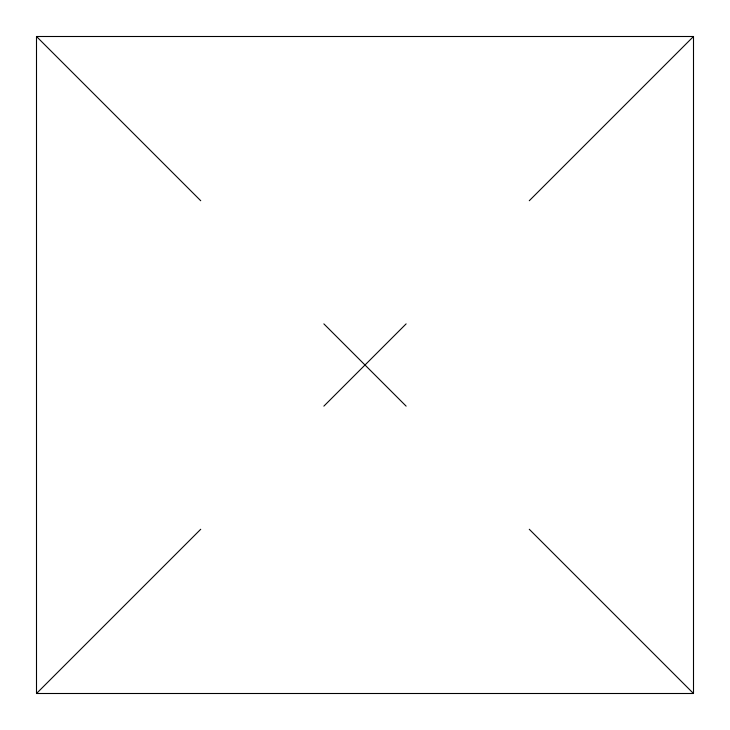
<?xml version="1.0" encoding="UTF-8"?>
<svg xmlns="http://www.w3.org/2000/svg" width="730" height="730" viewBox="0 0 730 730"><rect width="100%" height="100%" fill="white"/><g stroke="black" fill="none" stroke-linecap="round" stroke-linejoin="round"><path stroke-width="1.09" d="M36.5 693.5L36.5 36.5L693.5 36.5L693.5 693.5L36.5 693.5L200.732 529.268M323.865 406.135L406.126 323.874M529.268 200.732L693.5 36.5M36.5 36.5L200.732 200.732M323.865 323.874L406.126 406.135M529.268 529.268L693.5 693.5"/></g></svg>
